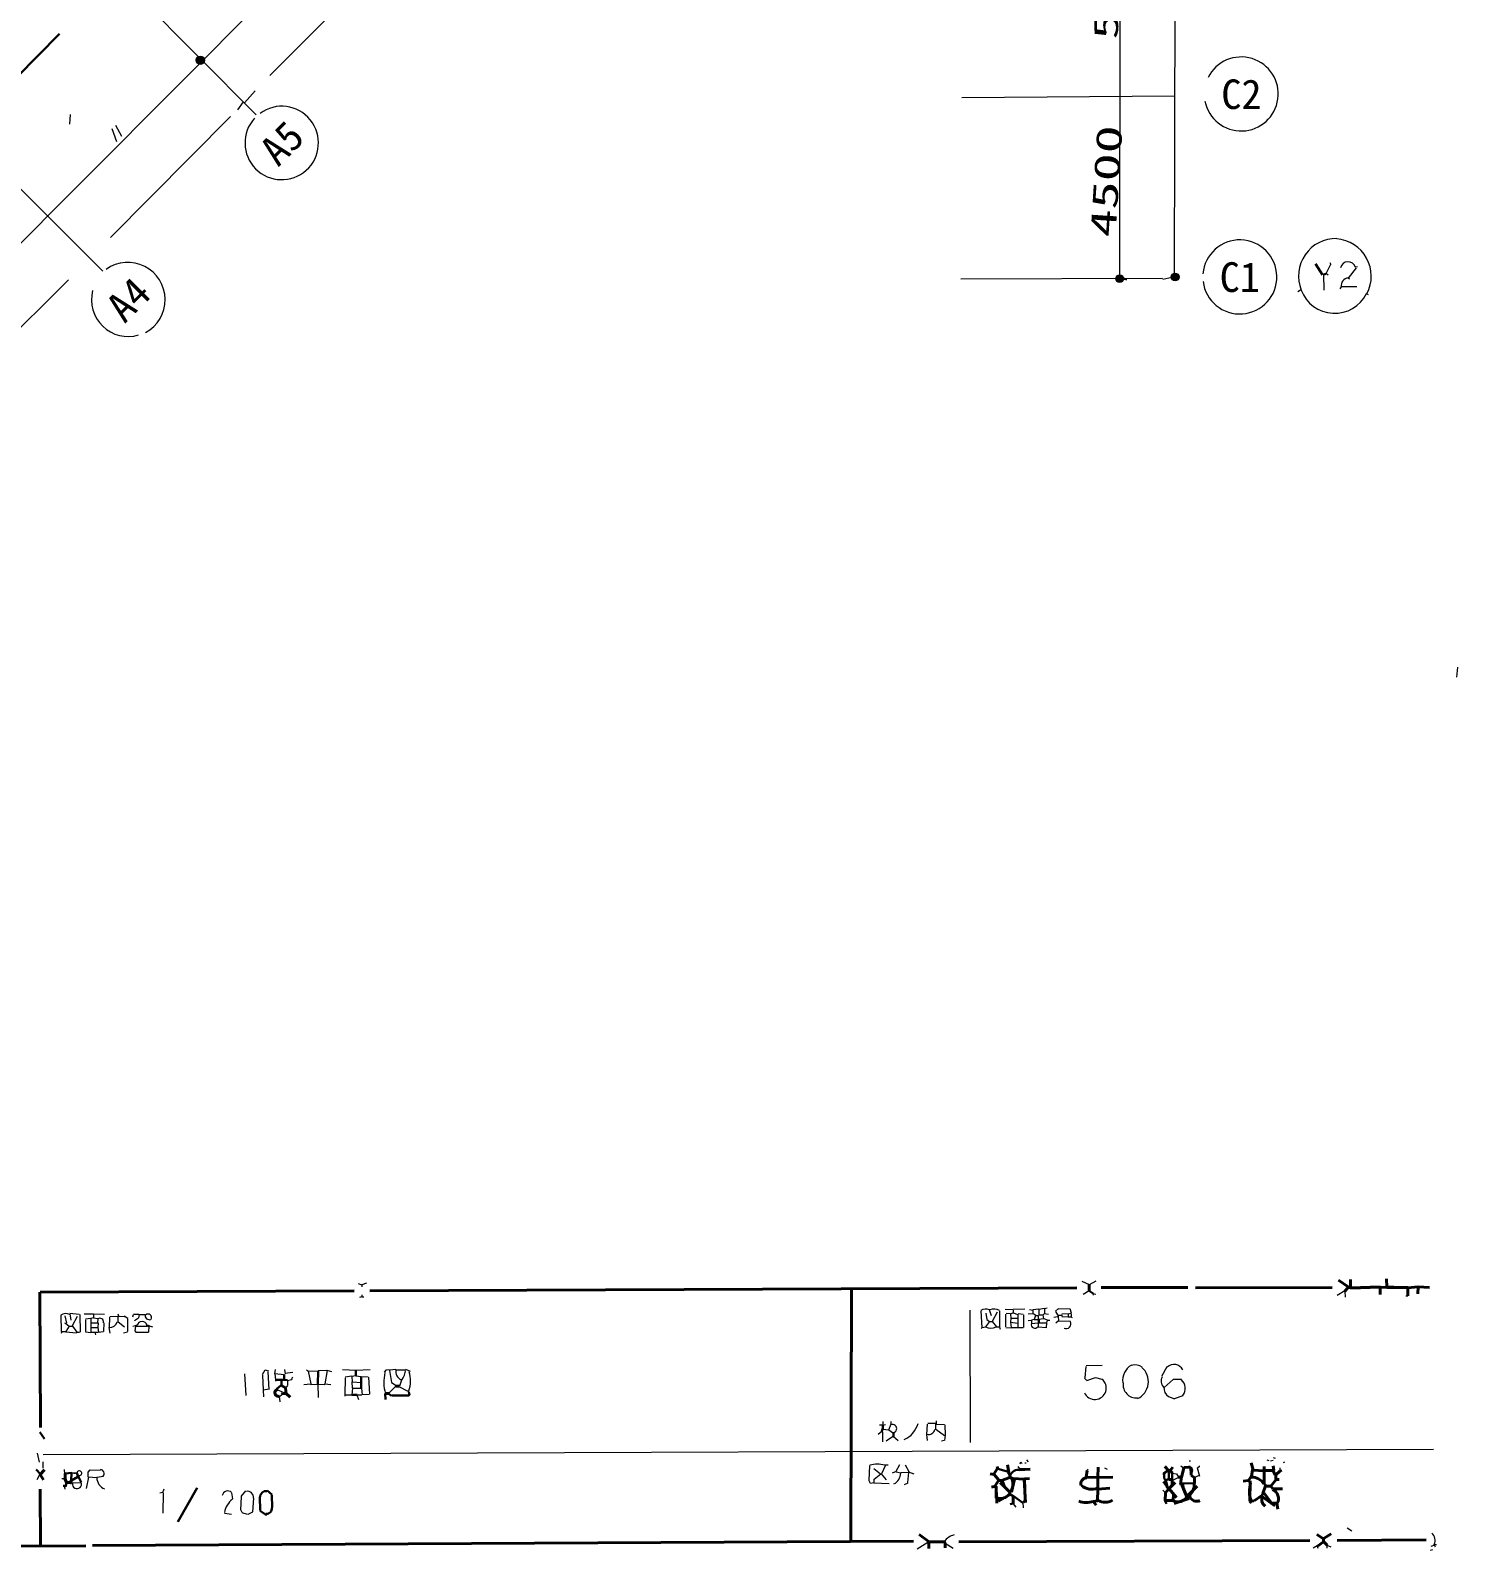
# Model space of a CAD drawing. Header units: millimetres. Extents: x -23299 to 140949, y -27274 to 87783.
# Drawn here: x 104708 to 140436, y -26888 to 11169 of the extents above; entities that cross this region are included whole.
import ezdxf
from ezdxf.enums import TextEntityAlignment as Align

# ---------------------------------------------------------------- set-up
doc = ezdxf.new("R2010")
doc.units = ezdxf.units.MM
for name, color, linetype, lineweight in [('A_MED', 9, 'CONTINUOUS', 20), ('A_THIN', 8, 'CONTINUOUS', 15), ('AXIS', 1, 'CONTINUOUS', 15), ('AXIS_SYM', 1, 'CONTINUOUS', 20), ('AXIS_TEXT', 1, 'CONTINUOUS', 13), ('CHECK', 2, 'CONTINUOUS', 35), ('DIM', 3, 'CONTINUOUS', 15), ('DIM_TEXT', 3, 'CONTINUOUS', 13), ('FRAME', 8, 'CONTINUOUS', 60), ('FRAME_TEXT', 8, 'CONTINUOUS', 25), ('P_NOMARK', 6, 'CONTINUOUS', 35), ('TEXT_SHAPE', 7, 'CONTINUOUS', 30)]:
    doc.layers.add(name, color=color, linetype=linetype, lineweight=lineweight)
doc.styles.add('JP', font='msgothic.ttc')

msp = doc.modelspace()

# ---------------------------------------------------------------- hatches: boundary and pattern name
at = {"layer": 'DIM'}
h = msp.add_hatch(color=7, dxfattribs=at)
h.dxf.hatch_style = 1
edge = h.paths.add_edge_path()
edge.add_arc((108962, 10422), 103, 0, 360)
h = msp.add_hatch(color=7, dxfattribs=at)
h.dxf.hatch_style = 1
edge = h.paths.add_edge_path()
edge.add_arc((131976, 4953), 95.8, 0, 360)
h = msp.add_hatch(color=7, dxfattribs=at)
h.dxf.hatch_style = 1
edge = h.paths.add_edge_path()
edge.add_arc((133365, 4995), 97.7, 0, 360)

# ---------------------------------------------------------------- linework, layer by layer
at = {"layer": 'A_MED', "lineweight": 20}
for p, q in [((106838, 8793), (106989, 8521)), ((106745, 8716), (106865, 8387)), ((133356, 4996), (133055, 4932)), ((140436, -4768), (140407, -5024))]:
    msp.add_line(p, q, dxfattribs=at)
for centre, radius, start, end in [((137390, 5022), 936, 88.8176, 202.1088), ((137338, 5016), 937, 332.1014, 85.6661), ((137357, 4980), 894, 200.4487, 333.5365)]:
    msp.add_arc(centre, radius, start, end, dxfattribs=at)
at = {"layer": 'A_THIN', "lineweight": 15}
for p, q in [((110335, 9660), (110069, 9355)), ((110037, 9381), (109891, 9183)), ((105701, 9061), (105689, 8823)), ((136506, 4664), (136439, 4628)), ((138165, 4576), (138198, 4558))]:
    msp.add_line(p, q, dxfattribs=at)
at = {"layer": 'AXIS', "lineweight": 15}
for p, q in [((110362, 9051), (107216, 12225)), ((133360, 9519), (128024, 9481)), ((106523, 5144), (103442, 8213)), ((133052, 4954), (128003, 4941))]:
    msp.add_line(p, q, dxfattribs=at)
at = {"layer": 'AXIS_SYM', "lineweight": 20}
for centre, radius, start, end in [((135019, 9577), 927, 191.2431, 153.4332), ((110999, 8351), 919, 137.4545, 126.1983), ((134984, 4997), 927, 187.0097, 175.3418), ((107148, 4428), 934, 298.2257, 125.6131), ((107155, 4425), 919, 165.5878, 286.5493)]:
    msp.add_arc(centre, radius, start, end, dxfattribs=at)
at = {"layer": 'CHECK', "lineweight": 30}
msp.add_line((131977, 4985), (132154, 4937), dxfattribs=at)
at = {"layer": 'DIM', "lineweight": 15}
for p, q in [((133882, 35399), (94922, -3746)), ((131984, 4975), (132004, 23522)), ((118080, 17433), (110701, 10043)), ((109721, 9015), (106713, 5982)), ((103424, 2703), (105662, 4923))]:
    msp.add_line(p, q, dxfattribs=at)
at = {"layer": 'DIM', "lineweight": 20}
msp.add_line((133345, 4991), (133394, 23419), dxfattribs=at)
at = {"layer": 'DIM'}
for centre, radius in [((108962, 10422), 103), ((131976, 4953), 95.8), ((133365, 4995), 97.7)]:
    msp.add_circle(centre, radius, dxfattribs=at)
at = {"layer": 'FRAME', "lineweight": 40}
for p, q in [((137457, -20119), (137694, -20289)), ((137751, -20101), (137751, -20305)), ((138660, -20084), (138668, -20288)), ((104948, -20421), (104963, -23804)), ((104955, -20422), (112815, -20384)), ((130907, -20313), (113205, -20381)), ((125247, -26646), (125267, -20341)), ((133685, -20304), (131517, -20304)), ((133871, -20308), (137292, -20304)), ((137686, -20308), (137616, -20392)), ((137683, -20305), (137751, -20305)), ((138496, -20289), (137751, -20311)), ((138496, -20293), (137751, -20315)), ((138496, -20288), (138495, -20476)), ((138496, -20294), (138665, -20303)), ((138665, -20287), (139190, -20310)), ((138665, -20305), (139190, -20305)), ((139190, -20305), (139189, -20510)), ((139444, -20284), (139190, -20306)), ((139445, -20289), (139444, -20459)), ((139445, -20282), (139734, -20305)), ((105060, -24870), (104940, -24990)), ((104953, -24984), (105035, -25120)), ((104964, -26761), (104952, -25353)), ((127948, -26666), (136740, -26638)), ((137418, -26634), (139645, -26619)), ((106096, -26766), (102877, -26781)), ((126813, -26652), (106265, -26762))]:
    msp.add_line(p, q, dxfattribs=at)
at = {"layer": 'FRAME', "lineweight": 20}
for p, q in [((137614, -20389), (137417, -20503)), ((137612, -20390), (137622, -20544)), ((128227, -20865), (128233, -24184)), ((104876, -24452), (104928, -24675)), ((105021, -24667), (105020, -24825)), ((139833, -24361), (105026, -24493))]:
    msp.add_line(p, q, dxfattribs=at)
at = {"layer": 'FRAME', "lineweight": 15}
for p, q in [((139139, -20510), (139189, -20510)), ((104937, -24989), (104869, -25116)), ((137671, -26316), (137785, -26391))]:
    msp.add_line(p, q, dxfattribs=at)
at = {"layer": 'FRAME', "lineweight": 30}
for p, q in [((104941, -23926), (105059, -24089)), ((104851, -24859), (104962, -24971)), ((108879, -25319), (108396, -26167))]:
    msp.add_line(p, q, dxfattribs=at)
at = {"layer": 'FRAME_TEXT', "lineweight": 20}
for p, q in [((131030, -20142), (131215, -20229)), ((131211, -20388), (131059, -20475)), ((129312, -20865), (129312, -20933)), ((105680, -21268), (105764, -21268)), ((106289, -21061), (106221, -21077)), ((106900, -21030), (106900, -21166)), ((107339, -21265), (107271, -21281)), ((107679, -21265), (107764, -21283)), ((128617, -21296), (128532, -21311)), ((128718, -21154), (128786, -21154)), ((128887, -21290), (128971, -21290)), ((128968, -21291), (128984, -21343)), ((129806, -20946), (129875, -20995)), ((129871, -21001), (129938, -21001)), ((129938, -21001), (129938, -21103)), ((130073, -21083), (129954, -21099)), ((129955, -20984), (130057, -20984)), ((130053, -20985), (130070, -21087)), ((130091, -20950), (130057, -20984)), ((130076, -21080), (130161, -21114)), ((130141, -21188), (130140, -21308)), ((130160, -21121), (130142, -21189)), ((130439, -21018), (130449, -21137)), ((105494, -21405), (105474, -21455)), ((105493, -21404), (105594, -21404)), ((105593, -21414), (105864, -21437)), ((105865, -21421), (105933, -21421)), ((106323, -21421), (106407, -21421)), ((110574, -22369), (110513, -22492)), ((110676, -22397), (110589, -22369)), ((110689, -22852), (110659, -22410)), ((111065, -22358), (111082, -22460)), ((111280, -22431), (111078, -22457)), ((111620, -22360), (111672, -22392)), ((111662, -22395), (111725, -22715)), ((111671, -22394), (111908, -22387)), ((112129, -22383), (111908, -22391)), ((112141, -22378), (112078, -22716)), ((112130, -22370), (112248, -22408)), ((112519, -22358), (112857, -22375)), ((113213, -22360), (112857, -22381)), ((113616, -22362), (113565, -22424)), ((113705, -22373), (113620, -22359)), ((113699, -22377), (113746, -22682)), ((113856, -22356), (113703, -22367)), ((113857, -22359), (114094, -22359)), ((114098, -22348), (114218, -22393)), ((131128, -22277), (131101, -22567)), ((131542, -22255), (131135, -22266)), ((133161, -22291), (133024, -22529)), ((110069, -22460), (110103, -23006)), ((110522, -22494), (110538, -22869)), ((110823, -22461), (110844, -22613)), ((110824, -22457), (111061, -22480)), ((110840, -22614), (110840, -22648)), ((111147, -22752), (111095, -22820)), ((111145, -22631), (111144, -22750)), ((111247, -22617), (111146, -22634)), ((111244, -22600), (111261, -22617)), ((111552, -22728), (111721, -22715)), ((111721, -22728), (111907, -22724)), ((111905, -22716), (111909, -23057)), ((111907, -22722), (112076, -22731)), ((112077, -22712), (112229, -22734)), ((112586, -22563), (112583, -22989)), ((112754, -22522), (112589, -22549)), ((112752, -22529), (112762, -22666)), ((112775, -22819), (112753, -22989)), ((112857, -22516), (112755, -22533)), ((112757, -22666), (112765, -22819)), ((112770, -22818), (112991, -22818)), ((112772, -22661), (112991, -22682)), ((112856, -22514), (112991, -22533)), ((112992, -22526), (113162, -22536)), ((112998, -22818), (113010, -22988)), ((113175, -22545), (113199, -22971)), ((113860, -22773), (113680, -22951)), ((113745, -22678), (113862, -22756)), ((113934, -22777), (114142, -22887)), ((114001, -22618), (113944, -22770)), ((131096, -22571), (131147, -22622)), ((131153, -22626), (131371, -22557)), ((131372, -22552), (131526, -22593)), ((133093, -22803), (133317, -22605)), ((133319, -22595), (133523, -22599)), ((110531, -22869), (110540, -23040)), ((110686, -22849), (110535, -22872)), ((110889, -22855), (111031, -22924)), ((111035, -22967), (110949, -23034)), ((112583, -22989), (112753, -22989)), ((112583, -22989), (112583, -23023)), ((112888, -22989), (113007, -22989)), ((113188, -22983), (113007, -22991)), ((133198, -23034), (133349, -23085)), ((133351, -23080), (133569, -23004)), ((125962, -23740), (126047, -23740)), ((126046, -23845), (126198, -23864)), ((126196, -23864), (126313, -23951)), ((126238, -23736), (126197, -23859)), ((126251, -23655), (126250, -23741)), ((127368, -23724), (127368, -23860)), ((127386, -23639), (127385, -23724)), ((105493, -25080), (105578, -25080)), ((105551, -24860), (105560, -24963)), ((105748, -24944), (105799, -24944)), ((106162, -25048), (106106, -25337)), ((106154, -25043), (106375, -25055)), ((126004, -24969), (126129, -25116)), ((126685, -24929), (126498, -24938)), ((129428, -24781), (129483, -24863)), ((133293, -24946), (133395, -24967)), ((133448, -25062), (133295, -25131)), ((133398, -24970), (133447, -25050)), ((133511, -24765), (133578, -24817)), ((133967, -25010), (133853, -25059)), ((133967, -24792), (133915, -24825)), ((133921, -24831), (133967, -25001)), ((105557, -25268), (105571, -25354)), ((105967, -25194), (105747, -25202)), ((108015, -25436), (107948, -25454)), ((108051, -25354), (108018, -25439)), ((108030, -25438), (108027, -25949)), ((109743, -25438), (109769, -25590)), ((109985, -25531), (110105, -25395)), ((133053, -25376), (133120, -25444)), ((109974, -25864), (109991, -25541)), ((110011, -25933), (109977, -25865)), ((110296, -25575), (110267, -25916)), ((129553, -25682), (129560, -25819)), ((109570, -25952), (109740, -25972)), ((110146, -25983), (110010, -25939)), ((110266, -25925), (110151, -25984)), ((110605, -25967), (110605, -26018)), ((127177, -26682), (126904, -26849)), ((127608, -26705), (127806, -26831))]:
    msp.add_line(p, q, dxfattribs=at)
at = {"layer": 'FRAME_TEXT', "lineweight": 15}
for p, q in [((131376, -20140), (131211, -20233)), ((112917, -20200), (113002, -20232)), ((113000, -20534), (112948, -20551)), ((113001, -20487), (113001, -20538)), ((113001, -20538), (113052, -20538)), ((113002, -20232), (113002, -20283)), ((113120, -20194), (113003, -20235)), ((131313, -20457), (131313, -20491)), ((131314, -20454), (131381, -20470)), ((128501, -20882), (128522, -21308)), ((128713, -20850), (128756, -21000)), ((128909, -20918), (128786, -21154)), ((128972, -20882), (128972, -21290)), ((129109, -20845), (129313, -20854)), ((129600, -20843), (129312, -20855)), ((129718, -20854), (129803, -20869)), ((129955, -20844), (129803, -20863)), ((129803, -20865), (129803, -20950)), ((129956, -20848), (129955, -20984)), ((130091, -20830), (129956, -20851)), ((130091, -20831), (130091, -20950)), ((130160, -20815), (130092, -20833)), ((130372, -20903), (130421, -20989)), ((130443, -20826), (130374, -20894)), ((130718, -20835), (130447, -20840)), ((130770, -20944), (130733, -20832)), ((105470, -20996), (105479, -21405)), ((105560, -21185), (105594, -21203)), ((105566, -21012), (105614, -21195)), ((105594, -21201), (105680, -21267)), ((105678, -21267), (105594, -21404)), ((105691, -20963), (105723, -21117)), ((105699, -20947), (105930, -20969)), ((105881, -21028), (105756, -21264)), ((105763, -21269), (105871, -21417)), ((105943, -20979), (105950, -21421)), ((106054, -20962), (106291, -20962)), ((106221, -21075), (106084, -21097)), ((106086, -21115), (106087, -21404)), ((106222, -21183), (106221, -21302)), ((106221, -21302), (106391, -21302)), ((106221, -21302), (106221, -21421)), ((106222, -21081), (106222, -21183)), ((106222, -21183), (106391, -21183)), ((106291, -20962), (106290, -21064)), ((106291, -20958), (106562, -20972)), ((106291, -21060), (106393, -21074)), ((106392, -21081), (106391, -21183)), ((106403, -21184), (106399, -21303)), ((106399, -21301), (106411, -21421)), ((106544, -21183), (106541, -21404)), ((106672, -21304), (106699, -21441)), ((106685, -21047), (106677, -21302)), ((106900, -21028), (106696, -21036)), ((106897, -20963), (106913, -21014)), ((106907, -21157), (107066, -21288)), ((106917, -21022), (107053, -21025)), ((107057, -21013), (107143, -21073)), ((107137, -21081), (107136, -21405)), ((107282, -20982), (107263, -21044)), ((107426, -20978), (107290, -20981)), ((107411, -21068), (107310, -21137)), ((107335, -21268), (107318, -21387)), ((107374, -21266), (107628, -21266)), ((107429, -20980), (107414, -21065)), ((107426, -20976), (107578, -20976)), ((107671, -21417), (107681, -21269)), ((128529, -21306), (128511, -21340)), ((128719, -21155), (128614, -21289)), ((128629, -20948), (128655, -21102)), ((128651, -21102), (128719, -21153)), ((128784, -21155), (128892, -21286)), ((129121, -20967), (129121, -21290)), ((129129, -21300), (129259, -21310)), ((129244, -20959), (129131, -20955)), ((129240, -20967), (129254, -21070)), ((129254, -21068), (129240, -21171)), ((129243, -21172), (129429, -21193)), ((129311, -20932), (129244, -20968)), ((129244, -21171), (129263, -21307)), ((129259, -21307), (129429, -21307)), ((129260, -21069), (129430, -21069)), ((129310, -20937), (129428, -20974)), ((129430, -21069), (129429, -21188)), ((129429, -21188), (129429, -21307)), ((129429, -21307), (129564, -21307)), ((129430, -20967), (129430, -21069)), ((129432, -20954), (129562, -20970)), ((129565, -20984), (129565, -21307)), ((129684, -21128), (129768, -21122)), ((129804, -20958), (129685, -20970)), ((129835, -21100), (129767, -21116)), ((129768, -21120), (129768, -21205)), ((129938, -21196), (129768, -21209)), ((129867, -21000), (129832, -21102)), ((129836, -21103), (129938, -21103)), ((129937, -21188), (129937, -21291)), ((129937, -21287), (130141, -21299)), ((129954, -21188), (130141, -21188)), ((130090, -20954), (130192, -20971)), ((130158, -21120), (130226, -21120)), ((130432, -21032), (130330, -21050)), ((130446, -21137), (130380, -21192)), ((130430, -20984), (130429, -21018)), ((130430, -20992), (130531, -20992)), ((130446, -21136), (130745, -21142)), ((130683, -20960), (130530, -20972)), ((130530, -21025), (130683, -21039)), ((130531, -20984), (130531, -21018)), ((130684, -20967), (130683, -21035)), ((130683, -21035), (130751, -21035)), ((130753, -20954), (130685, -20971)), ((130750, -21037), (130784, -21055)), ((130761, -20950), (130761, -21035)), ((106090, -21414), (106221, -21424)), ((106221, -21421), (106323, -21421)), ((106319, -21422), (106335, -21490)), ((106538, -21414), (106407, -21424)), ((107139, -21419), (107036, -21445)), ((107319, -21390), (107353, -21424)), ((107356, -21422), (107661, -21421)), ((110838, -22358), (110820, -22460)), ((111266, -22547), (111245, -22596)), ((110934, -23023), (110956, -23161)), ((110991, -22965), (111007, -22937)), ((112882, -22990), (112920, -23108)), ((114142, -22887), (114176, -22887)), ((114176, -22887), (114176, -22921)), ((126022, -23903), (125934, -23985)), ((126043, -23911), (126042, -24166)), ((126047, -23655), (126047, -23740)), ((126114, -23738), (126047, -23756)), ((127160, -23723), (127142, -23979)), ((127368, -23710), (127171, -23710)), ((127374, -23851), (127595, -24010)), ((127385, -23721), (127589, -23730)), ((127600, -23740), (127606, -23996)), ((126315, -24027), (126127, -24145)), ((126315, -24032), (126435, -24132)), ((127144, -23979), (127154, -24133)), ((127586, -24129), (127518, -24145)), ((127607, -23996), (127595, -24133)), ((129494, -24676), (129478, -24727)), ((129498, -24677), (129532, -24711)), ((129600, -24694), (129634, -24694)), ((129647, -24612), (129683, -24662)), ((133717, -24644), (133750, -24644)), ((135663, -24615), (135714, -24631)), ((135817, -24629), (135750, -24647)), ((135818, -24558), (135867, -24578)), ((136104, -24676), (136070, -24694)), ((105799, -24939), (105833, -24939)), ((105799, -24950), (105833, -24950)), ((105833, -24944), (105867, -24944)), ((106151, -24925), (106203, -24863)), ((106154, -25047), (106155, -24927)), ((106206, -24867), (106459, -24873)), ((106539, -25037), (106373, -25057)), ((125714, -24761), (125698, -25136)), ((125824, -25102), (125819, -25187)), ((125821, -24830), (125993, -24963)), ((125995, -24971), (125829, -25105)), ((126111, -24752), (126015, -24969)), ((126093, -24745), (126178, -24745)), ((126379, -24911), (126279, -24948)), ((126466, -24745), (126373, -24911)), ((126380, -24919), (126500, -24945)), ((126606, -24742), (126697, -24908)), ((126690, -24932), (126665, -25187)), ((126686, -24914), (126821, -24966)), ((131599, -24812), (131667, -24846)), ((133916, -24813), (133974, -25022)), ((133970, -24763), (133970, -24797)), ((135986, -24815), (135985, -24900)), ((105560, -25268), (105594, -25268)), ((105614, -25288), (105594, -25268)), ((125700, -25137), (125733, -25200)), ((125736, -25199), (125820, -25185)), ((125820, -25191), (126210, -25209)), ((126672, -25196), (126583, -25239)), ((129178, -25354), (129212, -25388)), ((129205, -25394), (129222, -25427)), ((133188, -25325), (133222, -25325)), ((133188, -25325), (133188, -25359)), ((129309, -25714), (129377, -25799)), ((136924, -26770), (136824, -26824)), ((136922, -26774), (136938, -26825)), ((137163, -26755), (137163, -26824)), ((137163, -26756), (137263, -26793)), ((139804, -26872), (139753, -26888)), ((139854, -26750), (139769, -26783)), ((139854, -26757), (139871, -26791)), ((139856, -26739), (139907, -26739))]:
    msp.add_line(p, q, dxfattribs=at)
at = {"layer": 'FRAME_TEXT', "lineweight": 40}
for p, q in [((131212, -20236), (131211, -20389)), ((110997, -22758), (111097, -22811)), ((111092, -22818), (111113, -22954)), ((113855, -22768), (113939, -22768)), ((111025, -22954), (111110, -22954)), ((111108, -22956), (111207, -23044)), ((113600, -22955), (113685, -22955)), ((135265, -24693), (135319, -24862)), ((105572, -25083), (105609, -25183)), ((105578, -24961), (105578, -25080)), ((105900, -25012), (105900, -25046)), ((128736, -24963), (128837, -24980)), ((128910, -24840), (128823, -24975)), ((128833, -24987), (128958, -25133)), ((128906, -24779), (128924, -24847)), ((129227, -25055), (129019, -25129)), ((129171, -24743), (129200, -24931)), ((129189, -24935), (129224, -24985)), ((129226, -24984), (129226, -25052)), ((129226, -25051), (129293, -25087)), ((129345, -25102), (129267, -25427)), ((129294, -25081), (129599, -25097)), ((129481, -24849), (129735, -24856)), ((129481, -24865), (129734, -24851)), ((129586, -25104), (129618, -25682)), ((129593, -25103), (129611, -25614)), ((129717, -25083), (129597, -25095)), ((131161, -24882), (131138, -25052)), ((131140, -25059), (131428, -25051)), ((131155, -24868), (131172, -24885)), ((131434, -24797), (131426, -25052)), ((131428, -25052), (131427, -25342)), ((131801, -25047), (131428, -25055)), ((133187, -24878), (133084, -24962)), ((133108, -24779), (133195, -24879)), ((133206, -25104), (133291, -25104)), ((133207, -24882), (133241, -24882)), ((133308, -24796), (133238, -24879)), ((133243, -24881), (133295, -24948)), ((133444, -25053), (133512, -25053)), ((133512, -25053), (133511, -25206)), ((133586, -24816), (133524, -25056)), ((133580, -24806), (133749, -24796)), ((133760, -24803), (133770, -25002)), ((133768, -25006), (133848, -25056)), ((133850, -25053), (133850, -25206)), ((135269, -25033), (135200, -25135)), ((135303, -24865), (135274, -25036)), ((135307, -24873), (135596, -24892)), ((135596, -24900), (135594, -25206)), ((135596, -24781), (135596, -24883)), ((135596, -24883), (135833, -24883)), ((135892, -25112), (135761, -25272)), ((135821, -24763), (135837, -24882)), ((135823, -24888), (135870, -24991)), ((135883, -24985), (135883, -25104)), ((135883, -25104), (135968, -25104)), ((135987, -24902), (135887, -24989)), ((105611, -25183), (105713, -25183)), ((105732, -25132), (105711, -25182)), ((105712, -25184), (105745, -25202)), ((128869, -25273), (128766, -25304)), ((128947, -25132), (128862, -25269)), ((128875, -25272), (128899, -25579)), ((128886, -25273), (128885, -25579)), ((129242, -25475), (128946, -25648)), ((128954, -25137), (129022, -25137)), ((128982, -25181), (129208, -25410)), ((129035, -25132), (129091, -25289)), ((129088, -25292), (129171, -25362)), ((129224, -25426), (129224, -25477)), ((129225, -25475), (129309, -25528)), ((131427, -25342), (131425, -25648)), ((131732, -25326), (131427, -25347)), ((133076, -25162), (133203, -25338)), ((133120, -25444), (133119, -25631)), ((133192, -25362), (133122, -25446)), ((133126, -25124), (133175, -25328)), ((133206, -25335), (133397, -25555)), ((133363, -25185), (133207, -25340)), ((133214, -25332), (133325, -25476)), ((133286, -25258), (133223, -25325)), ((133292, -25121), (133288, -25257)), ((133326, -25478), (133315, -25632)), ((133512, -25204), (133561, -25225)), ((133526, -25219), (133659, -25545)), ((133915, -25276), (133679, -25512)), ((135205, -25134), (135069, -25150)), ((135207, -25137), (135241, -25188)), ((135239, -25138), (135237, -25649)), ((135570, -25458), (135537, -25509)), ((135627, -25268), (135562, -25457)), ((135591, -25209), (135643, -25276)), ((135591, -25450), (135759, -25672)), ((135645, -25274), (135764, -25274)), ((135760, -25277), (135812, -25344)), ((135814, -25343), (136051, -25343)), ((128902, -25579), (128901, -25698)), ((129308, -25528), (129308, -25715)), ((129617, -25616), (129568, -25686)), ((131320, -25668), (131389, -25752)), ((131425, -25644), (131323, -25658)), ((133119, -25631), (133306, -25631)), ((133714, -25585), (133337, -25713)), ((133679, -25529), (133713, -25529)), ((135270, -25648), (135237, -25700)), ((135339, -25645), (135271, -25650)), ((135537, -25506), (135340, -25645)), ((135530, -25523), (135864, -25769)), ((135744, -25693), (135914, -25703)), ((135911, -25700), (135933, -25853)), ((126958, -26487), (127180, -26654)), ((137079, -26602), (137079, -26670)), ((127169, -26668), (127203, -26668)), ((127203, -26668), (127202, -26838)), ((127203, -26668), (127592, -26668)), ((127594, -26667), (127612, -26701)), ((127609, -26702), (127609, -26821)), ((137077, -26669), (136929, -26776)), ((137084, -26665), (137168, -26750))]:
    msp.add_line(p, q, dxfattribs=at)
at = {"layer": 'FRAME_TEXT', "lineweight": 30}
for p, q in [((131213, -20386), (131315, -20454)), ((107372, -21249), (107339, -21267)), ((107628, -21250), (107678, -21270)), ((129955, -21103), (129954, -21188)), ((111908, -22393), (111907, -22716)), ((112857, -22376), (112856, -22512)), ((110840, -22614), (110993, -22614)), ((110981, -22754), (110879, -22839)), ((110993, -22614), (110992, -22767)), ((110993, -22614), (111060, -22614)), ((111061, -22478), (111060, -22614)), ((111061, -22610), (111146, -22625)), ((112992, -22529), (112991, -22682)), ((112991, -22682), (112991, -22818)), ((112753, -22989), (112888, -22989)), ((113586, -22956), (113594, -23108)), ((113680, -22961), (113749, -23010)), ((113752, -23006), (114192, -23006)), ((114180, -22920), (114196, -22988)), ((114190, -22992), (114207, -23009)), ((126039, -23841), (126026, -23910)), ((126047, -23758), (126046, -23843)), ((126317, -23945), (126317, -24030)), ((105748, -24941), (105578, -24954)), ((105740, -24944), (105727, -25131)), ((105899, -25045), (105733, -25137)), ((105867, -24944), (105899, -25013)), ((105914, -25040), (105979, -25177)), ((128923, -24843), (129196, -24919)), ((133055, -24967), (133088, -24967)), ((133087, -24968), (133090, -25087)), ((133093, -25087), (133138, -25121)), ((133206, -25100), (133138, -25117)), ((133207, -24882), (133206, -25104)), ((133292, -24951), (133291, -25104)), ((136036, -24881), (135986, -24902)), ((105526, -25268), (105560, -25268)), ((105609, -25182), (105591, -25267)), ((110631, -25385), (110750, -25481)), ((110749, -25490), (110763, -25813)), ((133512, -25208), (133478, -25226)), ((133850, -25204), (133561, -25210)), ((110456, -25882), (110453, -25541)), ((129307, -25712), (129239, -25728)), ((129313, -25521), (129555, -25691)), ((133106, -25638), (133146, -25720)), ((110596, -25981), (110457, -25894)), ((136912, -26481), (137082, -26597)), ((137275, -26470), (137072, -26590))]:
    msp.add_line(p, q, dxfattribs=at)
at = {"layer": 'FRAME_TEXT', "lineweight": 15}
for centre, radius, start, end in [((128627, -21068), 227, 67.3578, 123.408), ((128826, -21126), 286, 59.8938, 110.9923), ((105597, -21186), 232, 65.8567, 123.4824), ((106449, -21164), 90.8, 348.4712, 124.6892), ((106695, -21108), 194, 265.3204, 344.2518), ((107503, -21276), 126, 11.3101, 169.1195), ((107692, -20994), 115, 172.5843, 287.239), ((107653, -21055), 89.7, 328.7954, 134.6853), ((128750, -21031), 292, 242.6062, 297.7099), ((129855, -21229), 91.3, 164.8961, 323.141), ((130638, -21212), 118, 242.9649, 28.2526), ((126294, -23835), 102, 282.0821, 114.6372), ((126299, -23514), 661, 295.6303, 342.9676), ((127195, -23821), 160, 252.9533, 347.383), ((125908, -25281), 559, 70.9302, 109.2675), ((106675, -25060), 305, 180.7774, 248.4056), ((106453, -24960), 100, 320.6252, 86.3828), ((126180, -24938), 316, 297.6346, 358.0404), ((139643, -26628), 231, 332.4876, 50.3626)]:
    msp.add_arc(centre, radius, start, end, dxfattribs=at)
at = {"layer": 'FRAME_TEXT', "lineweight": 20}
for centre, radius, start, end in [((114612, -22672), 1057, 166.7817, 195.6044), ((114088, -22402), 233, 169.5164, 245.5336), ((113789, -22389), 306, 311.8663, 5.6603), ((113407, -22638), 817, 342.0831, 15.8255), ((132506, -22633), 457, 121.238, 186.7149), ((132360, -22567), 327, 56.2259, 105.4525), ((132226, -22658), 468, 295.271, 48.985), ((133339, -22478), 249, 27.7019, 133.1045), ((131354, -22818), 286, 204.4429, 51.9166), ((132398, -22731), 337, 172.707, 273.5847), ((133204, -22649), 192, 146.2139, 228.7134), ((133372, -22804), 289, 177.1043, 232.8823), ((133326, -22828), 292, 323.4422, 47.6093), ((105935, -24949), 58.2, 241.3969, 176.4337), ((105873, -25222), 115, 170.0737, 22.5517), ((109649, -25534), 139, 47.1806, 169.2037), ((110144, -25549), 147, 350.5947, 100.9845), ((110094, -26024), 535, 127.7176, 170.0717), ((127901, -26854), 364, 101.2842, 148.9251)]:
    msp.add_arc(centre, radius, start, end, dxfattribs=at)
at = {"layer": 'FRAME_TEXT', "lineweight": 40}
for centre, radius, start, end in [((110915, -22940), 87.5, 106.2562, 286.5327), ((128988, -25222), 317, 319.1974, 24.1172), ((131157, -25216), 151, 95.7897, 196.5473), ((133681, -24889), 98.7, 317.0213, 79.1089), ((135294, -25385), 334, 30.7679, 93.4329), ((128990, -25298), 286, 252.5186, 322.4746), ((131276, -24972), 380, 228.062, 292.2694), ((133940, -25241), 380, 177.2069, 227.8307), ((133491, -25247), 350, 308.0844, 6.4715), ((136051, -25400), 825, 165.4549, 197.6631), ((135701, -25587), 250, 332.0305, 65.1265), ((131144, -25115), 568, 250.0783, 288.0855), ((131610, -25320), 357, 240.6616, 301.2141), ((133435, -25394), 273, 241.472, 331.0729), ((133907, -25462), 192, 199.0929, 294.3217), ((135733, -25610), 201, 152.9373, 235.6637)]:
    msp.add_arc(centre, radius, start, end, dxfattribs=at)
at = {"layer": 'FRAME_TEXT', "lineweight": 30}
for centre, radius, start, end in [((129436, -25078), 214, 78.2624, 155.9108), ((110606, -25543), 146, 82.7397, 179.1985), ((110613, -25831), 139, 266.8121, 6.6917)]:
    msp.add_arc(centre, radius, start, end, dxfattribs=at)
at = {"layer": 'P_NOMARK', "lineweight": 30}
msp.add_line((105435, 11084), (94398, -102), dxfattribs=at)
at = {"layer": 'TEXT_SHAPE', "lineweight": 20}
for p, q in [((137237, 5360), (137260, 5310)), ((137076, 5054), (137086, 4663)), ((137255, 5312), (137144, 5092)), ((137150, 5086), (137199, 5050)), ((137896, 5229), (137694, 4968)), ((137933, 5254), (137882, 5238)), ((137519, 4750), (137486, 4698)), ((137913, 4751), (137523, 4746))]:
    msp.add_line(p, q, dxfattribs=at)
at = {"layer": 'TEXT_SHAPE', "lineweight": 30}
for p, q in [((136882, 5327), (137058, 5049)), ((137152, 5086), (137067, 5053))]:
    msp.add_line(p, q, dxfattribs=at)
at = {"layer": 'TEXT_SHAPE', "lineweight": 15}
msp.add_line((137692, 4967), (137726, 4949), dxfattribs=at)
at = {"layer": 'TEXT_SHAPE', "lineweight": 20}
for centre, start, end in [((137695, 5185), 16.9884, 168.0447), ((137714, 4781), 96.3936, 189.7554)]:
    msp.add_arc(centre, 192, start, end, dxfattribs=at)

# ---------------------------------------------------------------- texts
at = {"layer": 'AXIS_TEXT', "style": 'JP'}
for s, height, p in [('C2', 740.2, (135024, 9571)), ('C1', 743.2, (134985, 4993))]:
    msp.add_text(s, height=height, dxfattribs=at).set_placement(p, align=Align.MIDDLE_CENTER)
for s, height, p in [('A5', 736.9, (111002, 8349)), ('A4', 742.5, (107161, 4430))]:
    msp.add_text(s, height=height, rotation=45, dxfattribs=at).set_placement(p, align=Align.MIDDLE_CENTER)
at = {"layer": 'DIM_TEXT', "style": 'JP'}
for s, height, rotation, width, p in [('5000', 609.9, 90.6101, 1.674335, (131941, 10941)), ('4500', 643.6, 86.295, 1.600395, (131868, 5976))]:
    msp.add_text(s, height=height, rotation=rotation, dxfattribs=dict(at, width=width)).set_placement(p)

doc.saveas('drawing.dxf')
